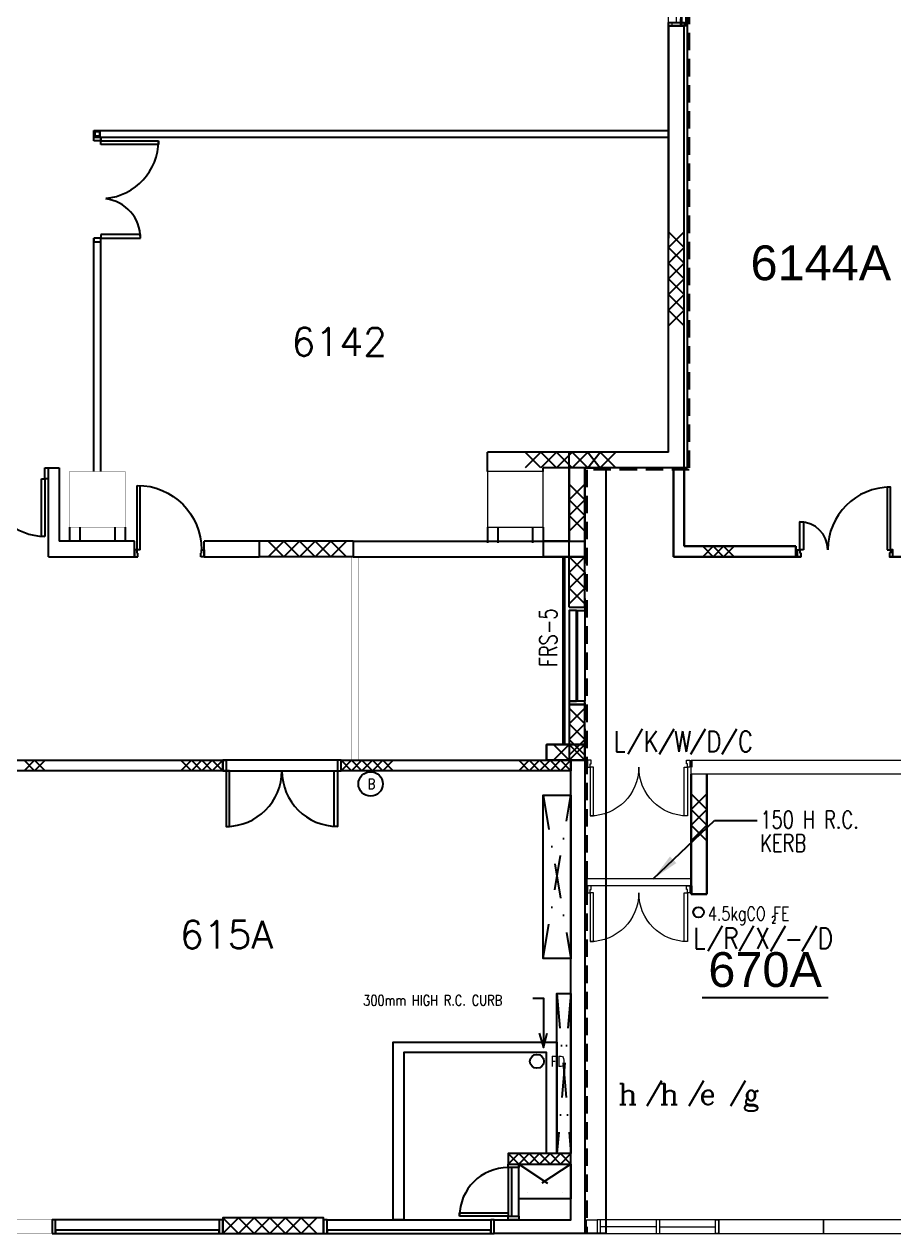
# Model space of a CAD drawing. Header units: millimetres. Extents: x -68474 to 336700, y -113450 to 53663.
# Drawn here: x 208950 to 221436, y -49552 to -32175 of the extents above; entities that cross this region are included whole.
import ezdxf
from ezdxf.enums import TextEntityAlignment as Align

# ---------------------------------------------------------------- set-up
doc = ezdxf.new("R2010")
doc.units = ezdxf.units.MM
doc.header["$LTSCALE"] = 1000
for name, pattern in [('EC-6thFloor-s6148$0$DASHDOT', [1, 0.5, -0.25, 0, -0.25]), ('EC-6thFloor-s6148$0$HIDDEN', [0.375, 0.25, -0.125]), ('s5147a$0$DASHDOT', [1, 0.5, -0.25, 0, -0.25])]:
    doc.linetypes.add(name, pattern=pattern)
for name, color, linetype in [('EC-6thFloor-s6148$0$11', 7, 'Continuous'), ('EC-6thFloor-s6148$0$20', 7, 'Continuous'), ('EC-6thFloor-s6148$0$22', 1, 'Continuous'), ('EC-6thFloor-s6148$0$23', 1, 'Continuous'), ('EC-6thFloor-s6148$0$25', 1, 'Continuous'), ('EC-6thFloor-s6148$0$30', 1, 'Continuous'), ('EC-6thFloor-s6148$0$7', 7, 'Continuous'), ('EC-6thFloor-s6148$0$E-blockwall', 1, 'Continuous'), ('EC-6thFloor-s6148$0$E-EJ', 7, 'EC-6thFloor-s6148$0$HIDDEN'), ('EC-6thFloor-s6148$0$E-fire service', 5, 'Continuous'), ('EC-6thFloor-s6148$0$EC-6thFloor-s6148$0$RM-ID', 3, 'Continuous'), ('EC-6thFloor-s6148$0$MK-DOOR', 2, 'Continuous'), ('EC-6thFloor-s6148$0$MK-FIN', 6, 'Continuous'), ('EC-6thFloor-s6148$0$N-DRYWALL', 2, 'Continuous'), ('EC-6thFloor-s6148$0$RC', 7, 'Continuous'), ('EC-6thFloor-s6148$0$RM-ID', 3, 'Continuous'), ('EC-6thFloor-s6148$0$TEXT-E', 2, 'Continuous'), ('EC-6thFloor-s6148$0$WALL', 3, 'Continuous'), ('s5147a$0$11', 7, 'Continuous'), ('s5147a$0$20', 7, 'Continuous'), ('s5147a$0$22', 7, 'Continuous'), ('s5147a$0$23', 7, 'Continuous'), ('s5147a$0$25', 7, 'Continuous'), ('s5147a$0$30', 7, 'Continuous'), ('s5147a$0$4-WL', 7, 'Continuous'), ('s5147a$0$45', 7, 'Continuous'), ('s5147a$0$56', 7, 'Continuous'), ('s5147a$0$6', 7, 'Continuous'), ('s5147a$0$7', 7, 'Continuous'), ('s5147a$0$INNER', 4, 'Continuous'), ('s5147a$0$L2', 2, 'Continuous'), ('s5147a$0$RC', 2, 'Continuous'), ('s5147a$0$ROOM-NO', 4, 'Continuous'), ('s5147a$0$STEP', 11, 'Continuous'), ('s5147a$0$WALL', 3, 'Continuous'), ('s5147a$0$WIN', 4, 'Continuous')]:
    doc.layers.add(name, color=color, linetype=linetype)
for name, color, linetype, lineweight in [('EC-6thFloor-s6148$0$ECOLUMN', 7, 'Continuous', 20), ('EC-6thFloor-s6148$0$EDOOR', 5, 'Continuous', 13), ('EC-6thFloor-s6148$0$EPARTITION', 1, 'Continuous', 18), ('EC-6thFloor-s6148$0$ETHIN', 5, 'Continuous', 13), ('EC-6thFloor-s6148$0$EWALL', 3, 'Continuous', 30), ('EC-6thFloor-s6148$0$EWINDOW', 9, 'Continuous', 9), ('EC-6thFloor-s6148$0$INNER', 7, 'Continuous', 5), ('EC-6thFloor-s6148$0$WIN', 7, 'Continuous', 5)]:
    doc.layers.add(name, color=color, linetype=linetype, lineweight=lineweight)
doc.styles.add('EC-6thFloor-s6148$0$20S', font='SIMPLEX', dxfattribs={"width": 0.8, "height": 2})
doc.styles.add('EC-6thFloor-s6148$0$EC-6thFloor-s6148$0$T1', font='arial.ttf')
doc.styles.add('EC-6thFloor-s6148$0$ROMANC', font='ROMANC.SHX')
doc.styles.add('EC-6thFloor-s6148$0$ROMANS', font='ROMANS', dxfattribs={"height": 0.2})
doc.styles.add('EC-6thFloor-s6148$0$STANDARD', font='SIMPLEX')
doc.styles.add('EC-6thFloor-s6148$0$T1', font='arial.ttf')
doc.styles.add('s5147a$0$STANDARD', font='romans.shx', dxfattribs={"width": 0.75})
doc.dimstyles.new('EC-6thFloor-s6148$0$dim-arrow', dxfattribs={"dimscale": 100, "dimtxt": 2.5, "dimasz": 4, "dimexe": 1, "dimexo": 2, "dimgap": 1, "dimtad": 1, "dimdec": 3, "dimdsep": 46, "dimtxsty": 'EC-6thFloor-s6148$0$ROMANS', "dimblk1": 'EC-6thFloor-s6148$0$_Oblique', "dimblk2": 'EC-6thFloor-s6148$0$_Oblique', "dimsah": 1, "dimcen": 1, "dimdle": 1, "dimclrd": 256, "dimclre": 256, "dimclrt": 2, "dimadec": 0, "dimazin": 0, "dimtfac": 1, "dimtdec": 3, "dimtix": 1, "dimtmove": 2, "dimatfit": 3, "dimfxl": 1, "dimtolj": 1, "dimlwd": -1, "dimlwe": -1, "dimarcsym": 0})

# ---------------------------------------------------------------- blocks, each defined once
blk = doc.blocks.new('EC-6thFloor-s6148$0$HAT15')
at = {"layer": 'EC-6thFloor-s6148$0$22', "color": 14, "linetype": 'Continuous'}
for p, q in [((0, 0), (0.15, 0.15)), ((0, 0.15), (0.15, 0))]:
    blk.add_line(p, q, dxfattribs=at)
blk = doc.blocks.new('EC-6thFloor-s6148$0$BLOCK225')
for p, q in [((0, 0), (225, 225)), ((225, 0), (0, 225)), ((450, 0), (225, 225)), ((225, 0), (450, 225)), ((450, 0), (675, 225)), ((675, 0), (450, 225))]:
    blk.add_line(p, q)
blk = doc.blocks.new('EC-6thFloor-s6148$0$BLOCK150')
for p, q in [((0, 0), (150, 150)), ((150, 0), (0, 150)), ((300, 0), (150, 150)), ((150, 0), (300, 150)), ((300, 0), (450, 150)), ((450, 0), (300, 150))]:
    blk.add_line(p, q)
blk = doc.blocks.new('EC-6thFloor-s6148$0$A$C12460FBB')
at = {"layer": 'EC-6thFloor-s6148$0$EPARTITION'}
for points in [[(174.85, 600), (168.85, 600), (168.85, 700), (268.85, 700), (268.85, 694), (174.85, 694), (174.85, 600)], [(174.85, -600), (168.85, -600), (168.85, -700), (268.85, -700), (268.85, -694), (174.85, -694), (174.85, -600)]]:
    blk.add_lwpolyline(points, dxfattribs=at)
for points in [[(199.9, 694), (174.85, 694), (174.85, -694), (199.9, -694)], [(268.85, 694), (243.8, 694), (243.8, -694), (268.85, -694)]]:
    blk.add_lwpolyline(points, close=True, dxfattribs=at)
at = {"layer": 'EC-6thFloor-s6148$0$EWINDOW'}
blk.add_line((0, -700), (0, 700), dxfattribs=at)
at = {"layer": 'EC-6thFloor-s6148$0$EWINDOW', "ltscale": 0.5}
blk.add_line((112.5, 650), (112.5, -650), dxfattribs=at)
for points in [[(56.35, 700), (56.35, 650), (168.85, 650), (168.85, 700)], [(56.35, -700), (56.35, -650), (168.85, -650), (168.85, -700)]]:
    blk.add_lwpolyline(points, close=True, dxfattribs=at)
blk = doc.blocks.new('EC-6thFloor-s6148$0$dr_d_1400')
for points in [[(-1410, 100), (-1460, 100), (-1460, 800), (-1410, 800)], [(-110, 100), (-60, 100), (-60, 800), (-110, 800)], [(-1460, 50), (-1445, 50), (-1445, 0), (-1445, 0), (-1445, 0), (-1495, 0), (-1495, 100), (-1495, 100), (-1495, 100), (-1460, 100)], [(-60, 50), (-75, 50), (-75, 0), (-75, 0), (-75, 0), (-25, 0), (-25, 100), (-25, 100), (-25, 100), (-60, 100)]]:
    blk.add_lwpolyline(points, close=True)
at = {"color": 1}
for centre, start, end in [((-1460, 100), 0, 90), ((-60, 100), 90, 180)]:
    blk.add_arc(centre, 700, start, end, dxfattribs=at)
at = {"layer": 'DEFPOINTS'}
for p, q in [((-1520, 100), (-1520, 0)), ((0, 100), (0, 0))]:
    blk.add_line(p, q, dxfattribs=at)
blk = doc.blocks.new('EC-6thFloor-s6148$0$mk-fin1')
at = {"color": 1}
for p, q in [((281, -13), (421, 229)), ((682, -13), (822, 229)), ((1082, -13), (1222, 229))]:
    blk.add_line(p, q, dxfattribs=at)
at = {"style": 'EC-6thFloor-s6148$0$ROMANC'}
for tag, p in [('1', (85, 0)), ('2', (397, 0)), ('3', (776, 0)), ('4', (1198, 0))]:
    blk.add_attdef(tag, p, '', height=200, dxfattribs=at)
blk = doc.blocks.new('EC-6thFloor-s6148$0$MK-DOOR')
at = {"color": 1}
for p, q in [((100, -21), (239, 221)), ((400, -21), (540, 221)), ((701, -21), (841, 221)), ((1002, -21), (1142, 221))]:
    blk.add_line(p, q, dxfattribs=at)
at = {"style": 'EC-6thFloor-s6148$0$20S', "width": 0.8}
for tag, p in [('1', (19, 100)), ('2', (320, 100)), ('3', (621, 100)), ('4', (922, 100)), ('5', (1223, 100))]:
    blk.add_attdef(tag, text='', height=200, dxfattribs=at).set_placement(p, align=Align.MIDDLE)
blk = doc.blocks.new('EC-6thFloor-s6148$0$FS')
blk.add_circle((0, 0), 75)
at = {"style": 'EC-6thFloor-s6148$0$STANDARD', "width": 0.75}
for tag, p, height in [('FS', (-638, -75), 200), ('2', (-329, -75), 100)]:
    blk.add_attdef(tag, p, '', height=height, dxfattribs=at)
blk = doc.blocks.new('EC-6thFloor-s6148$0$_Oblique')
at = {"color": 0, "linetype": 'ByBlock', "lineweight": -2}
blk.add_line((-0.5, -0.5), (0.5, 0.5), dxfattribs=at)
blk = doc.blocks.new('EC-6thFloor-s6148$0$H450')
at = {"layer": 'EC-6thFloor-s6148$0$22', "color": 1, "linetype": 'Continuous'}
for points in [[(0, 0.15), (0.15, 0), (0.3, 0.15), (0.45, 0)], [(0, 0), (0.15, 0.15), (0.3, 0), (0.45, 0.15)]]:
    blk.add_lwpolyline(points, dxfattribs=at)
blk = doc.blocks.new('s5147a$0$D1700B')
at = {"layer": 's5147a$0$30', "color": 4, "linetype": 'Continuous'}
for points in [[(0, 0), (0.05, 0), (0.05, 0.95), (0.1, 0.95), (0.1, 0.15), (0, 0.15), (0, 0)], [(1.7, 0), (1.65, 0), (1.65, 0.95), (1.6, 0.95), (1.6, 0.15), (1.7, 0.15), (1.7, 0)]]:
    blk.add_lwpolyline(points, dxfattribs=at)
for centre, start, end in [((0.05, 0.15), 0, 90), ((1.650003, 0.15), 90, 180)]:
    blk.add_arc(centre, 0.800001, start, end, dxfattribs=at)
blk = doc.blocks.new('s5147a$0$HAT15')
at = {"layer": 's5147a$0$22', "color": 14, "linetype": 'Continuous'}
for p, q in [((0, 0), (0.15, 0.15)), ((0, 0.15), (0.15, 0))]:
    blk.add_line(p, q, dxfattribs=at)
blk = doc.blocks.new('s5147a$0$H900')
at = {"layer": 's5147a$0$22', "color": 14, "linetype": 'Continuous'}
for points in [[(0, 0), (0.15, 0.15), (0.3, 0), (0.45, 0.15), (0.6, 0), (0.75, 0.15), (0.9, 0)], [(0, 0.15), (0.15, 0), (0.3, 0.15), (0.45, 0), (0.6, 0.15), (0.75, 0), (0.9, 0.15)]]:
    blk.add_lwpolyline(points, dxfattribs=at)
blk = doc.blocks.new('s5147a$0$BCF')
at = {"layer": 's5147a$0$56', "color": 1, "linetype": 'Continuous'}
blk.add_circle((0, 0), 0.175, dxfattribs=at)
at = {"layer": 's5147a$0$56', "color": 1, "linetype": 'Continuous', "style": 's5147a$0$STANDARD', "width": 0.8}
blk.add_text('B', height=0.15, dxfattribs=at).set_placement((-0.0397, -0.075))
blk = doc.blocks.new('s5147a$0$FD')
at = {"layer": 's5147a$0$45', "color": 4, "linetype": 'Continuous'}
blk.add_circle((0, 0), 0.1, dxfattribs=at)
at = {"layer": 's5147a$0$45', "color": 4, "linetype": 'Continuous', "style": 's5147a$0$STANDARD', "width": 0.8}
blk.add_text('FD', height=0.15, dxfattribs=at).set_placement((0.2, -0.0751))
blk = doc.blocks.new('s5147a$0$H750')
at = {"layer": 's5147a$0$22', "color": 1, "linetype": 'Continuous'}
for points in [[(0, 0.15), (0.15, 0), (0.3, 0.15), (0.45, 0), (0.6, 0.15), (0.75, 0)], [(0, 0), (0.15, 0.15), (0.3, 0), (0.45, 0.15), (0.6, 0), (0.75, 0.15)]]:
    blk.add_lwpolyline(points, dxfattribs=at)
blk = doc.blocks.new('s5147a$0$DR925')
for p, q in [((918.5, 100), (918.5, 1025)), ((962.5, 100), (962.5, 1025)), ((0, 100), (0, 0)), ((37.5, 100), (0, 100)), ((0, 0), (50, 0)), ((37.5, 50), (37.5, 100)), ((50, 50), (37.5, 50)), ((50, 0), (50, 50)), ((918.5, 100), (962.5, 100)), ((950, 50), (962.5, 50)), ((950, 0), (950, 50)), ((1000, 0), (950, 0)), ((962.5, 100), (1000, 100)), ((962.5, 50), (962.5, 100)), ((1000, 100), (1000, 0))]:
    blk.add_line(p, q)
blk.add_arc((962.5, 100), 925, 90, 180)
blk = doc.blocks.new('s5147a$0$DDR1500')
for p, q in [((52, 0), (0, 0)), ((103, 155), (52, 155)), ((1397, 155), (1448, 155)), ((1448, 0), (1500, 0))]:
    blk.add_line(p, q)
at = {"layer": 's5147a$0$30', "linetype": 'Continuous'}
for p, q in [((52, 155), (52, 983)), ((52, 983), (103, 983)), ((103, 983), (103, 155)), ((1397, 724), (1397, 155)), ((1448, 724), (1397, 724)), ((1448, 155), (1448, 724)), ((0, 155), (52, 155)), ((52, 155), (52, 0)), ((1448, 155), (1448, 0)), ((1500, 155), (1448, 155))]:
    blk.add_line(p, q, dxfattribs=at)
for centre, radius, start, end in [((52, 155), 828, 4.8401, 90), ((1448, 155), 569, 90, 172.9504)]:
    blk.add_arc(centre, radius, start, end, dxfattribs=at)

msp = doc.modelspace()

# ---------------------------------------------------------------- linework, layer by layer
for p, q in [((209950, -33851.7), (209950, -33800)), ((210050, -33903.4), (210050, -33851.7)), ((209950, -35248.3), (209950, -35300)), ((210050, -35196.5), (210050, -35248.3))]:
    msp.add_line(p, q)
at = {"color": 7}
for points in [[(221338.8, -39725), (221388.8, -39725), (221388.8, -38825), (221338.8, -38825)], [(220138.8, -39725), (220088.8, -39725), (220088.8, -39325), (220138.8, -39325)], [(220088.8, -39775), (220103.8, -39775), (220103.8, -39825), (220103.8, -39825), (220103.8, -39825), (220053.8, -39825), (220053.8, -39725), (220053.8, -39725), (220053.8, -39725), (220088.8, -39725)], [(221388.8, -39775), (221373.8, -39775), (221373.8, -39825), (221373.8, -39825), (221373.8, -39825), (221423.8, -39825), (221423.8, -39725), (221423.8, -39725), (221423.8, -39725), (221388.8, -39725)]]:
    msp.add_lwpolyline(points, close=True, dxfattribs=at)
at = {"linetype": 's5147a$0$DASHDOT', "const_width": 5}
for points in [[(213650, -42750), (213650, -39825)], [(213750, -42750), (213750, -39825)]]:
    msp.add_lwpolyline(points, dxfattribs=at)
at = {"color": 7}
for centre, radius, start, end in [((221388.8, -39725), 900, 90, 180), ((220088.8, -39725), 400, 0, 90)]:
    msp.add_arc(centre, radius, start, end, dxfattribs=at)
at = {"layer": 'EC-6thFloor-s6148$0$11', "color": 14, "linetype": 'Continuous'}
msp.add_line((216800, -42750), (216800, -42900), dxfattribs=at)
at = {"layer": 'EC-6thFloor-s6148$0$11', "color": 7, "linetype": 'Continuous'}
for p, q in [((216800, -42750), (217000, -42750)), ((217000, -42750), (217000, -49550)), ((217000, -49550), (215699.8, -49550))]:
    msp.add_line(p, q, dxfattribs=at)
at = {"layer": 'EC-6thFloor-s6148$0$11', "color": 14, "linetype": 'EC-6thFloor-s6148$0$DASHDOT'}
for p, q in [((216400, -43250), (216800, -45600)), ((216400, -45597.6), (216800, -43250)), ((216600, -46100), (216800, -48400)), ((216800, -46100), (216600, -48400))]:
    msp.add_line(p, q, dxfattribs=at)
at = {"layer": 'EC-6thFloor-s6148$0$11', "color": 2, "linetype": 'EC-6thFloor-s6148$0$DASHDOT'}
for p, q in [((216050, -48550), (216800, -49050)), ((216800, -48550), (216050, -49050))]:
    msp.add_line(p, q, dxfattribs=at)
at = {"layer": 'EC-6thFloor-s6148$0$11', "color": 7, "linetype": 'Continuous', "const_width": 5}
msp.add_lwpolyline([(215699.8, -49550), (215699.8, -49350), (216800, -49350), (216800, -42750), (217000, -42750), (217000, -49550), (215699.8, -49550)], dxfattribs=at)
at = {"layer": 'EC-6thFloor-s6148$0$11', "color": 3, "linetype": 'Continuous'}
msp.add_lwpolyline([(215699.8, -49550), (215699.8, -49350), (216800, -49350), (216800, -42750), (217000, -42750), (217000, -49550), (215699.8, -49550)], dxfattribs=at)
at = {"layer": 'EC-6thFloor-s6148$0$11', "color": 2, "linetype": 'Continuous'}
for points in [[(216800, -45597.6), (216400, -45597.6), (216400, -43250), (216800, -43250)], [(216800, -48400), (216600, -48400), (216600, -46100), (216800, -46100)], [(216050, -48550), (216800, -48550), (216800, -49050), (216050, -49050)]]:
    msp.add_lwpolyline(points, close=True, dxfattribs=at)
at = {"layer": 'EC-6thFloor-s6148$0$11', "color": 14, "linetype": 'Continuous'}
msp.add_lwpolyline([(215900, -48550), (216800, -48550), (216800, -48400), (215900, -48400)], close=True, dxfattribs=at)
at = {"layer": 'EC-6thFloor-s6148$0$20', "color": 7, "linetype": 'Continuous'}
for p, q in [((217000, -40550), (217000, -39600)), ((216775, -40550), (217000, -40550))]:
    msp.add_line(p, q, dxfattribs=at)
msp.add_lwpolyline([(216775, -42750), (217000, -42750), (217000, -41950), (216775, -41950)], close=True, dxfattribs=at)
at = {"layer": 'EC-6thFloor-s6148$0$23', "color": 7, "linetype": 'Continuous'}
for points in [[(216775, -41900), (216882.5, -41900), (216882.5, -40600), (216775, -40600)], [(217000, -41900), (216892.5, -41900), (216892.5, -40600), (217000, -40600)], [(216775, -41950), (217000, -41950), (217000, -41900), (216775, -41900)]]:
    msp.add_lwpolyline(points, close=True, dxfattribs=at)
at = {"layer": 'EC-6thFloor-s6148$0$23', "color": 10, "linetype": 'Continuous'}
msp.add_lwpolyline([(215649.8, -49550), (215699.8, -49550), (215699.8, -49350), (215649.8, -49350)], close=True, dxfattribs=at)
at = {"layer": 'EC-6thFloor-s6148$0$25', "color": 2, "linetype": 'Continuous'}
msp.add_lwpolyline([(216600, -46800), (216600, -48400), (216450, -48400), (216450, -46950), (214400, -46950), (214400, -49350), (214250, -49350), (214250, -46800)], close=True, dxfattribs=at)
at = {"layer": 'EC-6thFloor-s6148$0$30', "color": 7, "linetype": 'Continuous'}
msp.add_line((216050, -49300), (216050, -48600), dxfattribs=at)
for points in [[(215900, -48550), (216050, -48550), (216050, -48600), (215900, -48600)], [(215900, -49300), (215950, -49300), (215950, -48600), (215900, -48600)], [(215200, -49300), (215200, -49250), (215900, -49250), (215900, -49300)], [(215900, -49300), (216050, -49300), (216050, -49350), (215900, -49350)]]:
    msp.add_lwpolyline(points, close=True, dxfattribs=at)
msp.add_arc((215900, -49300), 700, 90, 180, dxfattribs=at)
at = {"layer": 'EC-6thFloor-s6148$0$7', "color": 2, "linetype": 'Continuous'}
msp.add_lwpolyline([(217000, -38550), (217300, -38550), (217300, -49550), (217000, -49550)], dxfattribs=at)
at = {"layer": 'EC-6thFloor-s6148$0$E-blockwall'}
for p, q in [((216551, -42750), (216776, -42525)), ((216776, -42750), (216551, -42525)), ((217001, -42750), (216776, -42525)), ((216776, -42750), (217001, -42525)), ((217001, -42750), (216776, -42525)), ((216776, -42750), (217001, -42525))]:
    msp.add_line(p, q, dxfattribs=at)
at = {"layer": 'EC-6thFloor-s6148$0$E-EJ'}
for points in [[(218475, -18050), (218475, -38550), (217000, -38550), (217001.9, -49550)], [(218500, -18050), (218500, -38575), (217026.8, -38575), (217026.9, -49550)]]:
    msp.add_lwpolyline(points, dxfattribs=at)
at = {"layer": 'EC-6thFloor-s6148$0$E-fire service', "linetype": 'EC-6thFloor-s6148$0$DASHDOT', "ltscale": 0.5, "const_width": 50}
msp.add_lwpolyline([(216698.9, -39825), (216698.9, -42525)], dxfattribs=at)
at = {"layer": 'EC-6thFloor-s6148$0$ECOLUMN', "color": 7}
msp.add_line((217025, -42750), (217025, -42950), dxfattribs=at)
at = {"layer": 'EC-6thFloor-s6148$0$ECOLUMN'}
msp.add_lwpolyline([(215600, -39400), (216400, -39400), (216400, -38600), (215600, -38600)], close=True, dxfattribs=at)
at = {"layer": 'EC-6thFloor-s6148$0$ECOLUMN', "color": 7}
for points in [[(218525, -42750), (222725, -42750), (222725, -42950), (218525, -42950)], [(218925, -49550), (220425, -49550), (220425, -49350), (218925, -49350)]]:
    msp.add_lwpolyline(points, close=True, dxfattribs=at)
for points in [[(217175, -49350), (217175, -49550), (217025, -49550), (217025, -49350), (217175, -49350)], [(222400, -49350), (220425, -49350), (220425, -49550), (223475, -49550), (223475, -49350), (222600, -49350)]]:
    msp.add_lwpolyline(points, dxfattribs=at)
at = {"layer": 'EC-6thFloor-s6148$0$ETHIN', "color": 7}
for p, q in [((218525, -44454.7), (217025, -44454.7)), ((218525, -44554.7), (217025, -44554.7))]:
    msp.add_line(p, q, dxfattribs=at)
at = {"layer": 'EC-6thFloor-s6148$0$EWALL', "color": 7}
for p, q in [((217000, -39825), (217000, -38550)), ((218274.9, -38575), (218274.9, -39825)), ((218424.9, -38575), (218424.9, -39675)), ((218424.9, -39675), (220028.8, -39675)), ((220028.8, -39825), (220028.8, -39675)), ((216775, -39825), (217000, -39825)), ((220103.8, -39825), (218274.9, -39825)), ((222759.5, -39825), (221373.8, -39825)), ((216999.9, -42525), (216775, -42525)), ((216999.9, -42750), (216999.9, -42525)), ((216775, -42750), (216999.9, -42750)), ((218525, -42950), (218525, -44675)), ((218750, -42950), (218750, -44675)), ((217025, -44450), (217025, -44675)), ((218750, -44675), (218525, -44675))]:
    msp.add_line(p, q, dxfattribs=at)
at = {"layer": 'EC-6thFloor-s6148$0$EWALL'}
for p, q in [((218274.9, -38575), (218274.9, -39825)), ((218424.9, -38575), (218424.9, -39675))]:
    msp.add_line(p, q, dxfattribs=at)
for points in [[(216400, -39825), (217000, -39825), (217000, -38550)], [(216400, -39600), (216775, -39600), (216775, -38550)]]:
    msp.add_lwpolyline(points, dxfattribs=at)
msp.add_lwpolyline([(216999.9, -42525), (216449.9, -42525), (216449.9, -42750), (216999.9, -42750)], close=True, dxfattribs=at)
at = {"layer": 'EC-6thFloor-s6148$0$EWINDOW', "color": 7}
msp.add_line((218199.9, -32200), (218199.9, -30800), dxfattribs=at)
at = {"layer": 'EC-6thFloor-s6148$0$EWINDOW', "color": 7, "linetype": 'Continuous'}
for p, q in [((218025, -49450), (217225, -49450)), ((218075, -49450), (218875, -49450))]:
    msp.add_line(p, q, dxfattribs=at)
at = {"layer": 'EC-6thFloor-s6148$0$EWINDOW', "color": 7, "ltscale": 0.5}
msp.add_lwpolyline([(218256.2, -32200), (218256.2, -32150), (218368.7, -32150), (218368.7, -32200)], close=True, dxfattribs=at)
at = {"layer": 'EC-6thFloor-s6148$0$EWINDOW', "color": 7, "linetype": 'Continuous'}
for points in [[(217175, -49550), (217225, -49550), (217225, -49350), (217175, -49350)], [(217175, -49550), (218925, -49550), (218925, -49350), (217175, -49350)], [(218025, -49550), (218075, -49550), (218075, -49350), (218025, -49350)], [(218925, -49550), (218875, -49550), (218875, -49350), (218925, -49350)]]:
    msp.add_lwpolyline(points, close=True, dxfattribs=at)
at = {"layer": 'EC-6thFloor-s6148$0$INNER', "color": 7}
for p, q in [((218424.9, -35157.1), (218199.9, -35382.1)), ((218199.9, -35157.1), (218424.9, -35382.1)), ((218199.9, -35382.1), (218424.9, -35607.1)), ((218424.9, -35382.1), (218199.9, -35607.1)), ((218312.4, -35494.6), (218199.9, -35607.1)), ((218199.9, -35607.1), (218424.9, -35832.1)), ((218424.9, -35607.1), (218199.9, -35832.1)), ((218312.4, -35494.6), (218424.9, -35607.1)), ((218424.9, -35832.1), (218199.9, -36057.1)), ((218199.9, -35832.1), (218424.9, -36057.1)), ((218199.9, -36057.1), (218424.9, -36282.1)), ((218424.9, -36057.1), (218199.9, -36282.1)), ((218424.9, -36282.1), (218199.9, -36507.1)), ((218199.9, -36282.1), (218424.9, -36507.1)), ((216819.9, -38325), (217044.9, -38550)), ((216819.9, -38550), (217044.9, -38325)), ((217044.9, -38550), (217219.9, -38325)), ((217044.9, -38325), (217219.9, -38550)), ((217219.9, -38325), (217444.9, -38550)), ((217219.9, -38550), (217444.9, -38325))]:
    msp.add_line(p, q, dxfattribs=at)
at = {"layer": 'EC-6thFloor-s6148$0$N-DRYWALL'}
for p in [(218199.9, -38325), (216775, -40550)]:
    msp.add_line(p, (216775, -38325), dxfattribs=at)
at = {"layer": 'EC-6thFloor-s6148$0$RC'}
for p, q in [((218199.9, -38325), (218199.9, -32200)), ((218199.9, -32200), (218424.9, -32200)), ((218199.9, -32200), (218424.9, -32200)), ((218199.9, -38325), (218199.9, -32200)), ((218200, -32200), (218200, -35250)), ((218200, -32200), (218200, -35250)), ((218424.9, -38550), (218424.9, -32200)), ((218424.9, -38550), (218424.9, -32200)), ((218199.9, -38325), (215600, -38325)), ((215600, -38600), (215600, -38325)), ((218424.9, -38550), (216400, -38550)), ((216400, -38600), (216400, -38550))]:
    msp.add_line(p, q, dxfattribs=at)
at = {"layer": 'EC-6thFloor-s6148$0$RC', "color": 7}
for p, q in [((218199.9, -38325), (218199.9, -32200)), ((218199.9, -32200), (218424.9, -32200)), ((218199.9, -32200), (218424.9, -32200)), ((218199.9, -38325), (218199.9, -32200)), ((218199.9, -32200), (218424.9, -32200)), ((218199.9, -38325), (218199.9, -32200)), ((218200, -32200), (218200, -35250)), ((218200, -32200), (218200, -35250)), ((218200, -32200), (218200, -35250)), ((218424.9, -38550), (218424.9, -32200)), ((218424.9, -38550), (218424.9, -32200)), ((218424.9, -38550), (218424.9, -32200)), ((218424.9, -38550), (216775, -38550)), ((218424.9, -38550), (216775, -38550))]:
    msp.add_line(p, q, dxfattribs=at)
at = {"layer": 'EC-6thFloor-s6148$0$RM-ID', "color": 7}
msp.add_line((218683.9, -46156.6), (220495.9, -46156.6), dxfattribs=at)
at = {"layer": 'EC-6thFloor-s6148$0$WALL'}
for p, q in [((215600, -39400), (215600, -39625)), ((215750, -39400), (215750, -39625)), ((216250, -39400), (216250, -39625)), ((216400, -39400), (216400, -39825))]:
    msp.add_line(p, q, dxfattribs=at)
at = {"layer": 'EC-6thFloor-s6148$0$WALL', "color": 7}
msp.add_line((216775, -39600), (217000, -39600), dxfattribs=at)
at = {"layer": 'EC-6thFloor-s6148$0$WIN', "color": 7, "linetype": 'Continuous'}
msp.add_lwpolyline([(218199.9, -32200), (218199.9, -32150), (218424.9, -32150), (218424.9, -32200)], close=True, dxfattribs=at)
at = {"layer": 's5147a$0$11', "color": 14, "linetype": 'Continuous'}
for p, q in [((208500, -42750), (211800, -42750)), ((211800, -42900), (208500, -42900)), ((211800, -42750), (211800, -42900)), ((213500, -42750), (216800, -42750)), ((213500, -42900), (213500, -42750)), ((216800, -42900), (213500, -42900)), ((216800, -42750), (216800, -42900))]:
    msp.add_line(p, q, dxfattribs=at)
at = {"layer": 's5147a$0$11', "color": 14, "linetype": 's5147a$0$DASHDOT'}
for p, q in [((216400, -43250), (216800, -45600)), ((216400, -45597.6), (216800, -43250)), ((216600, -46100), (216800, -48400)), ((216800, -46100), (216600, -48400))]:
    msp.add_line(p, q, dxfattribs=at)
at = {"layer": 's5147a$0$11', "color": 2, "linetype": 's5147a$0$DASHDOT'}
for p, q in [((216050, -48550), (216800, -49050)), ((216800, -48550), (216050, -49050))]:
    msp.add_line(p, q, dxfattribs=at)
at = {"layer": 's5147a$0$11', "color": 3, "linetype": 'Continuous', "const_width": 5}
for points in [[(206999.8, -49550), (206999.8, -49350), (208300, -49350), (208300, -43850), (201750, -43850), (201750, -42750), (201949.8, -42750), (201949.8, -42900), (201949.8, -42900), (201950, -43650), (203650, -43650), (203650, -42750), (203800, -42750), (203800, -43650), (208300, -43650), (208300, -42900), (207925, -42900), (207925, -42750), (208500, -42750), (208500, -49350), (209349.8, -49350), (209349.8, -49550), (206999.8, -49550)], [(215699.8, -49550), (215699.8, -49350), (216800, -49350), (216800, -42750), (217000, -42750), (217000, -49550), (215699.8, -49550)]]:
    msp.add_lwpolyline(points, dxfattribs=at)
at = {"layer": 's5147a$0$11', "color": 2, "linetype": 'Continuous'}
for points in [[(216800, -45597.6), (216400, -45597.6), (216400, -43250), (216800, -43250)], [(216800, -48400), (216600, -48400), (216600, -46100), (216800, -46100)], [(216050, -48550), (216800, -48550), (216800, -49050), (216050, -49050)]]:
    msp.add_lwpolyline(points, close=True, dxfattribs=at)
at = {"layer": 's5147a$0$11', "color": 14, "linetype": 'Continuous'}
for points in [[(215900, -48550), (216800, -48550), (216800, -48400), (215900, -48400)], [(211799.8, -49550), (213249.8, -49550), (213249.8, -49325), (211799.8, -49325)]]:
    msp.add_lwpolyline(points, close=True, dxfattribs=at)
at = {"layer": 's5147a$0$20', "linetype": 'Continuous'}
msp.add_line((217000, -39825), (217000, -39600), dxfattribs=at)
at = {"layer": 's5147a$0$23', "color": 10, "linetype": 'Continuous'}
for p, q in [((211749.8, -49350), (209373.8, -49350)), ((213299.8, -49350), (215649.8, -49350))]:
    msp.add_line(p, q, dxfattribs=at)
for points in [[(209349.8, -49550), (209399.8, -49550), (209399.8, -49350), (209349.8, -49350)], [(211749.8, -49550), (211799.8, -49550), (211799.8, -49350), (211749.8, -49350)], [(213249.8, -49550), (213299.8, -49550), (213299.8, -49350), (213249.8, -49350)], [(215649.8, -49550), (215699.8, -49550), (215699.8, -49350), (215649.8, -49350)], [(209399.8, -49550), (211749.8, -49550), (211749.8, -49500), (209399.8, -49500)], [(213299.8, -49550), (215649.8, -49550), (215649.8, -49500), (213299.8, -49500)]]:
    msp.add_lwpolyline(points, close=True, dxfattribs=at)
at = {"layer": 's5147a$0$25', "color": 2, "linetype": 'Continuous'}
for points in [[(216254.1, -46166.7), (216404.1, -46166.7), (216404.1, -46875.4)], [(216346, -46672.1), (216404.1, -46875.4), (216457.6, -46672.1)]]:
    msp.add_lwpolyline(points, dxfattribs=at)
msp.add_lwpolyline([(216600, -46800), (216600, -48400), (216450, -48400), (216450, -46950), (214400, -46950), (214400, -49350), (214250, -49350), (214250, -46800)], close=True, dxfattribs=at)
at = {"layer": 's5147a$0$30', "linetype": 'Continuous'}
for p, q in [((210050, -33851.7), (209950, -33851.7)), ((210050, -33800), (210050, -33851.7)), ((210050, -33851.7), (210877.6, -33851.7)), ((210877.6, -33851.7), (210877.6, -33903.4)), ((210877.6, -33903.4), (210050, -33903.4)), ((210050, -35248.3), (209950, -35248.3)), ((210619, -35196.5), (210050, -35196.5)), ((210050, -35248.3), (210619, -35248.3)), ((210050, -35300), (210050, -35248.3)), ((210619, -35248.3), (210619, -35196.5))]:
    msp.add_line(p, q, dxfattribs=at)
at = {"layer": 's5147a$0$30', "color": 7, "linetype": 'Continuous'}
msp.add_line((216050, -49300), (216050, -48600), dxfattribs=at)
for points in [[(211800, -42900), (213500, -42900), (213500, -42750), (211800, -42750)], [(215900, -48550), (216050, -48550), (216050, -48600), (215900, -48600)], [(215900, -49300), (215950, -49300), (215950, -48600), (215900, -48600)], [(215200, -49300), (215200, -49250), (215900, -49250), (215900, -49300)], [(215900, -49300), (216050, -49300), (216050, -49350), (215900, -49350)]]:
    msp.add_lwpolyline(points, close=True, dxfattribs=at)
at = {"layer": 's5147a$0$30', "linetype": 'Continuous'}
for centre, radius, start, end in [((210050, -33851.7), 827.6, 274.84012, 0), ((210050, -35248.3), 569, 0, 82.95043)]:
    msp.add_arc(centre, radius, start, end, dxfattribs=at)
at = {"layer": 's5147a$0$30', "color": 7, "linetype": 'Continuous'}
msp.add_arc((215900, -49300), 700, 90, 180, dxfattribs=at)
at = {"layer": 's5147a$0$4-WL', "color": 6}
for p, q in [((209950, -33851.7), (209950, -33700)), ((209950, -33700), (218199.9, -33700)), ((209950, -33800), (218199.9, -33800)), ((210050, -33851.7), (210050, -33800)), ((209950, -38600), (209950, -35248.3)), ((210050, -38600), (210050, -35248.3))]:
    msp.add_line(p, q, dxfattribs=at)
at = {"layer": 's5147a$0$6', "color": 3, "linetype": 'Continuous', "const_width": 5}
for points in [[(209600, -39400), (210400, -39400), (210400, -38600), (209600, -38600)], [(215600, -39400), (216400, -39400), (216400, -38600), (215600, -38600)]]:
    msp.add_lwpolyline(points, close=True, dxfattribs=at)
at = {"layer": 's5147a$0$6', "color": 2, "linetype": 'Continuous', "const_width": 5}
for points in [[(209600, -39400), (210400, -39400), (210400, -38600), (209600, -38600)], [(215600, -39400), (216400, -39400), (216400, -38600), (215600, -38600)]]:
    msp.add_lwpolyline(points, close=True, dxfattribs=at)
at = {"layer": 's5147a$0$7', "color": 2, "linetype": 'Continuous'}
msp.add_lwpolyline([(217000, -38550), (217300, -38550), (217300, -49550), (217000, -49550)], dxfattribs=at)
at = {"layer": 's5147a$0$INNER'}
for p, q in [((218424.9, -35157.1), (218199.9, -35382.1)), ((218199.9, -35157.1), (218424.9, -35382.1)), ((218199.9, -35382.1), (218424.9, -35607.1)), ((218424.9, -35382.1), (218199.9, -35607.1)), ((218312.4, -35494.6), (218199.9, -35607.1)), ((218199.9, -35607.1), (218424.9, -35832.1)), ((218424.9, -35607.1), (218199.9, -35832.1)), ((218312.4, -35494.6), (218424.9, -35607.1)), ((218424.9, -35832.1), (218199.9, -36057.1)), ((218199.9, -35832.1), (218424.9, -36057.1)), ((218199.9, -36057.1), (218424.9, -36282.1)), ((218424.9, -36057.1), (218199.9, -36282.1)), ((218424.9, -36282.1), (218199.9, -36507.1)), ((218199.9, -36282.1), (218424.9, -36507.1)), ((216369.9, -38550), (216144.9, -38325)), ((216369.9, -38325), (216144.9, -38550)), ((216594.9, -38325), (216369.9, -38550)), ((216594.9, -38550), (216369.9, -38325)), ((216819.9, -38550), (216594.9, -38325)), ((216819.9, -38325), (216594.9, -38550)), ((216819.9, -38325), (217044.9, -38550)), ((216819.9, -38550), (217044.9, -38325)), ((217044.9, -38550), (217219.9, -38325)), ((217044.9, -38325), (217219.9, -38550)), ((217219.9, -38325), (217444.9, -38550)), ((217219.9, -38550), (217444.9, -38325))]:
    msp.add_line(p, q, dxfattribs=at)
at = {"layer": 's5147a$0$L2', "linetype": 'Continuous'}
msp.add_line((209950, -35300), (210050, -35300), dxfattribs=at)
for points in [[(210037.5, -33787.5), (209962.5, -33787.5), (209962.5, -33712.5), (210037.5, -33712.5)], [(210032.5, -33782.5), (209967.5, -33782.5), (209967.5, -33717.5), (210032.5, -33717.5)]]:
    msp.add_lwpolyline(points, close=True, dxfattribs=at)
at = {"layer": 's5147a$0$RC'}
for p, q in [((218199.9, -32200), (218424.9, -32200)), ((218199.9, -38325), (218199.9, -32200)), ((218200, -32200), (218200, -35250)), ((218424.9, -38550), (218424.9, -32200)), ((218199.9, -38325), (215600, -38325)), ((215600, -38600), (215600, -38325)), ((218424.9, -38550), (216400, -38550)), ((216400, -38600), (216400, -38550))]:
    msp.add_line(p, q, dxfattribs=at)
at = {"layer": 's5147a$0$STEP'}
for q in [(218474.9, -18049.9), (218424.9, -38550)]:
    msp.add_line((218474.9, -38550), q, dxfattribs=at)
at = {"layer": 's5147a$0$WALL', "linetype": 'Continuous'}
for p, q in [((209299.9, -39825), (209299.9, -38550)), ((209299.9, -38550), (209449.9, -38550)), ((210533.9, -39600), (209449.9, -39600)), ((212325, -39600), (211533.9, -39600)), ((213675, -39600), (212325, -39600)), ((209299.9, -39825), (210533.9, -39825)), ((211533.9, -39825), (212325, -39825)), ((213675, -39825), (212325, -39825))]:
    msp.add_line(p, q, dxfattribs=at)
at = {"layer": 's5147a$0$WALL'}
for p, q in [((209449.9, -38550), (209449.9, -39600)), ((209600, -39400), (209600, -39600)), ((209750, -39400), (209750, -39600)), ((210250, -39400), (210250, -39600)), ((210400, -39400), (210400, -39600)), ((215600, -39400), (215600, -39625)), ((215750, -39400), (215750, -39625)), ((216250, -39400), (216250, -39625)), ((216400, -39400), (216400, -39625)), ((210533.9, -39825), (210533.9, -39600)), ((211533.9, -39825), (211533.9, -39600)), ((212325, -39600), (212325, -39825)), ((213675, -39600), (213675, -39825)), ((213675, -39600), (217000, -39600)), ((213675, -39825), (217000, -39825))]:
    msp.add_line(p, q, dxfattribs=at)
at = {"layer": 's5147a$0$WIN', "linetype": 'Continuous'}
msp.add_lwpolyline([(218199.9, -32200), (218199.9, -32150), (218424.9, -32150), (218424.9, -32200)], close=True, dxfattribs=at)

# ---------------------------------------------------------------- block references
msp.add_blockref('EC-6thFloor-s6148$0$A$C12460FBB', (218199.9, -31500))
at = {"linetype": 'Continuous', "rotation": 180}
msp.add_blockref('s5147a$0$DDR1500', (209299.9, -38550), dxfattribs=at)
at = {"xscale": -1}
msp.add_blockref('s5147a$0$DR925', (211533.9, -39825), dxfattribs=at)
at = {"zscale": 1000}
for name, p, xscale, yscale in [('s5147a$0$H750', (212454.9, -39825), 1499.997, 1499.997), ('s5147a$0$HAT15', (208950, -42900), 999.9979999999999, 999.9979999999999), ('s5147a$0$HAT15', (209100, -42900), 999.9979999999999, 999.9979999999999), ('s5147a$0$HAT15', (211200, -42900), 999.9979999999999, 999.9979999999999), ('s5147a$0$HAT15', (211350, -42900), 999.9979999999999, 999.9979999999999), ('s5147a$0$HAT15', (211500, -42900), 999.9979999999999, 999.9979999999999), ('s5147a$0$HAT15', (211650, -42900), 999.9979999999999, 999.9979999999999), ('s5147a$0$HAT15', (213500, -42900), 999.9979999999999, 999.9979999999999), ('s5147a$0$HAT15', (213650, -42900), 999.9979999999999, 999.9979999999999), ('s5147a$0$BCF', (213923.7, -43089.4), 999.9979999999999, 999.9979999999999), ('s5147a$0$HAT15', (213800, -42900), 999.9979999999999, 999.9979999999999), ('s5147a$0$HAT15', (213950, -42900), 999.9979999999999, 999.9979999999999), ('s5147a$0$HAT15', (214100, -42900), 999.9979999999999, 999.9979999999999), ('EC-6thFloor-s6148$0$HAT15', (216050, -42900), 999.9979999999923, 999.9979999999923), ('s5147a$0$HAT15', (216050, -42900), 999.9979999999999, 999.9979999999999), ('EC-6thFloor-s6148$0$HAT15', (216200, -42900), 999.9979999999923, 999.9979999999923), ('s5147a$0$HAT15', (216200, -42900), 999.9979999999999, 999.9979999999999), ('EC-6thFloor-s6148$0$HAT15', (216350, -42900), 999.9979999999923, 999.9979999999923), ('s5147a$0$HAT15', (216350, -42900), 999.9979999999999, 999.9979999999999), ('EC-6thFloor-s6148$0$HAT15', (216500, -42900), 999.9979999999923, 999.9979999999923), ('s5147a$0$HAT15', (216500, -42900), 999.9979999999999, 999.9979999999999), ('EC-6thFloor-s6148$0$HAT15', (216650, -42900), 999.9979999999923, 999.9979999999923), ('s5147a$0$HAT15', (216650, -42900), 999.9979999999999, 999.9979999999999), ('s5147a$0$FD', (216312.6, -47075.1), 999.9979999999999, 999.9979999999999), ('EC-6thFloor-s6148$0$HAT15', (215900, -48550), 999.9979999999923, 999.9979999999923), ('s5147a$0$HAT15', (215900, -48550), 999.9979999999999, 999.9979999999999), ('EC-6thFloor-s6148$0$HAT15', (216050, -48550), 999.9979999999923, 999.9979999999923), ('s5147a$0$HAT15', (216050, -48550), 999.9979999999999, 999.9979999999999), ('EC-6thFloor-s6148$0$HAT15', (216200, -48550), 999.9979999999923, 999.9979999999923), ('s5147a$0$HAT15', (216200, -48550), 999.9979999999999, 999.9979999999999), ('EC-6thFloor-s6148$0$HAT15', (216350, -48550), 999.9979999999923, 999.9979999999923), ('s5147a$0$HAT15', (216350, -48550), 999.9979999999999, 999.9979999999999), ('EC-6thFloor-s6148$0$HAT15', (216500, -48550), 999.9979999999923, 999.9979999999923), ('s5147a$0$HAT15', (216500, -48550), 999.9979999999999, 999.9979999999999), ('EC-6thFloor-s6148$0$HAT15', (216650, -48550), 999.9979999999923, 999.9979999999923), ('s5147a$0$HAT15', (216650, -48550), 999.9979999999999, 999.9979999999999), ('s5147a$0$H900', (211799.8, -49550), 1499.997, 1499.997)]:
    msp.add_blockref(name, p, dxfattribs=dict(at, xscale=xscale, yscale=yscale))
at = {"color": 7, "xscale": 1499.997, "yscale": 1499.997, "zscale": 1000}
for p, rotation in [((217000, -40500), 90), ((216775, -42000), 270)]:
    msp.add_blockref('EC-6thFloor-s6148$0$H450', p, dxfattribs=dict(at, rotation=rotation))
at = {"layer": 'EC-6thFloor-s6148$0$E-blockwall', "rotation": 90}
msp.add_blockref('EC-6thFloor-s6148$0$BLOCK225', (217000, -39458.3), dxfattribs=at)
msp.add_blockref('EC-6thFloor-s6148$0$BLOCK225', (217000, -39458.3), dxfattribs=at)
at = {"layer": 'EC-6thFloor-s6148$0$E-blockwall', "xscale": -1}
msp.add_blockref('EC-6thFloor-s6148$0$BLOCK150', (219142.3, -39825), dxfattribs=at)
at = {"layer": 'EC-6thFloor-s6148$0$E-blockwall', "xscale": 1.5, "yscale": 1.5, "zscale": 1.5, "rotation": 90.00000006225432}
msp.add_blockref('EC-6thFloor-s6148$0$BLOCK150', (218750, -43906.9), dxfattribs=at)
at = {"layer": 'EC-6thFloor-s6148$0$E-fire service', "color": 7}
ref = msp.add_blockref('EC-6thFloor-s6148$0$FS', (218632.5, -44933.3, 0), dxfattribs=at)
ref.add_attrib('FS', '4.5kgCO FE', (218768, -45053.1), dxfattribs={"layer": '0', "height": 200, "style": 'EC-6thFloor-s6148$0$STANDARD', "width": 0.75})
ref.add_attrib('2', '2', (219680.8, -45087.8), dxfattribs={"layer": '0', "height": 100, "style": 'EC-6thFloor-s6148$0$STANDARD', "width": 0.75})
at = {"layer": 'EC-6thFloor-s6148$0$EDOOR', "color": 7, "linetype": 'Continuous', "xscale": -1, "rotation": 180}
for p in [(218535, -42750), (218535, -44554.7)]:
    msp.add_blockref('EC-6thFloor-s6148$0$dr_d_1400', p, dxfattribs=at)
at = {"layer": 'EC-6thFloor-s6148$0$MK-DOOR', "xscale": 1.5, "yscale": 1.5, "zscale": 1.5}
for p, values in [((217471, -42630.2), {'1': 'L', '2': 'K', '3': 'W', '4': 'D', '5': 'C'}), ((218618.6, -45459.1), {'1': 'L', '2': 'R', '3': 'X', '4': '-', '5': 'D'})]:
    msp.add_blockref('EC-6thFloor-s6148$0$MK-DOOR', p, dxfattribs=at).add_auto_attribs(values)
at = {"layer": 'EC-6thFloor-s6148$0$MK-FIN'}
ref = msp.add_blockref('EC-6thFloor-s6148$0$mk-fin1', (217475.1, -47692.7), dxfattribs=dict(at, xscale=1.5, yscale=1.5, zscale=1.5))
ref.add_attrib('1', 'h', (217475.1, -47692.7), dxfattribs={"layer": '0', "height": 300, "style": 'EC-6thFloor-s6148$0$ROMANC'})
ref.add_attrib('2', 'h', (218070.6, -47692.7), dxfattribs={"layer": '0', "height": 300, "style": 'EC-6thFloor-s6148$0$ROMANC'})
ref.add_attrib('3', 'e', (218639.1, -47692.7), dxfattribs={"layer": '0', "height": 300, "style": 'EC-6thFloor-s6148$0$ROMANC'})
ref.add_attrib('4', 'g', (219272.1, -47692.7), dxfattribs={"layer": '0', "height": 300, "style": 'EC-6thFloor-s6148$0$ROMANC'})
at = {"layer": 's5147a$0$30', "color": 7, "linetype": 'Continuous', "xscale": 999.9979999999999, "yscale": 999.9979999999999, "zscale": 1000, "rotation": 180}
msp.add_blockref('s5147a$0$D1700B', (213500, -42750), dxfattribs=at)

# ---------------------------------------------------------------- texts
at = {"layer": 'EC-6thFloor-s6148$0$E-fire service', "linetype": 'EC-6thFloor-s6148$0$DASHDOT', "ltscale": 0.5, "style": 'EC-6thFloor-s6148$0$STANDARD', "width": 0.75}
msp.add_text('FRS-5', height=250, rotation=90, dxfattribs=at).set_placement((216600.4, -41412.7))
msp.add_text('FRS-5', height=250, rotation=90, dxfattribs=at).set_placement((216600.4, -41412.7))
at = {"layer": 'EC-6thFloor-s6148$0$EC-6thFloor-s6148$0$RM-ID', "style": 'EC-6thFloor-s6148$0$EC-6thFloor-s6148$0$T1'}
msp.add_text('6144A', height=500, dxfattribs=at).set_placement((220389.2, -35603), align=Align.MIDDLE)
at = {"layer": 'EC-6thFloor-s6148$0$RM-ID', "color": 7, "style": 'EC-6thFloor-s6148$0$T1'}
msp.add_text('670A', height=500, dxfattribs=at).set_placement((219588.7, -45755.8), align=Align.MIDDLE)
at = {"layer": 'EC-6thFloor-s6148$0$TEXT-E', "style": 'EC-6thFloor-s6148$0$STANDARD', "width": 0.75}
for s, p in [('150 H R.C.', (219519.6, -43727.4)), ('KERB', (219519.6, -44065))]:
    msp.add_text(s, height=250, dxfattribs=at).set_placement(p)
at = {"layer": 's5147a$0$25', "color": 2, "linetype": 'Continuous', "style": 's5147a$0$STANDARD', "width": 0.8}
msp.add_text('300mm HIGH R.C. CURB', height=150, dxfattribs=at).set_placement((213817.2, -46273.3))
at = {"layer": 's5147a$0$ROOM-NO', "style": 's5147a$0$STANDARD'}
for s, p in [('6142', (212787.4, -36937.3)), ('615A', (211184.5, -45454.6))]:
    msp.add_text(s, height=400, dxfattribs=at).set_placement(p)

# ---------------------------------------------------------------- leaders
at = {"layer": 'EC-6thFloor-s6148$0$TEXT-E'}
msp.add_leader([(217978.8, -44454.7), (218860.9, -43614.5), (219472.2, -43614.5)], dimstyle='EC-6thFloor-s6148$0$dim-arrow', override={"dimtad": 0}, dxfattribs=at)

doc.saveas('drawing.dxf')
